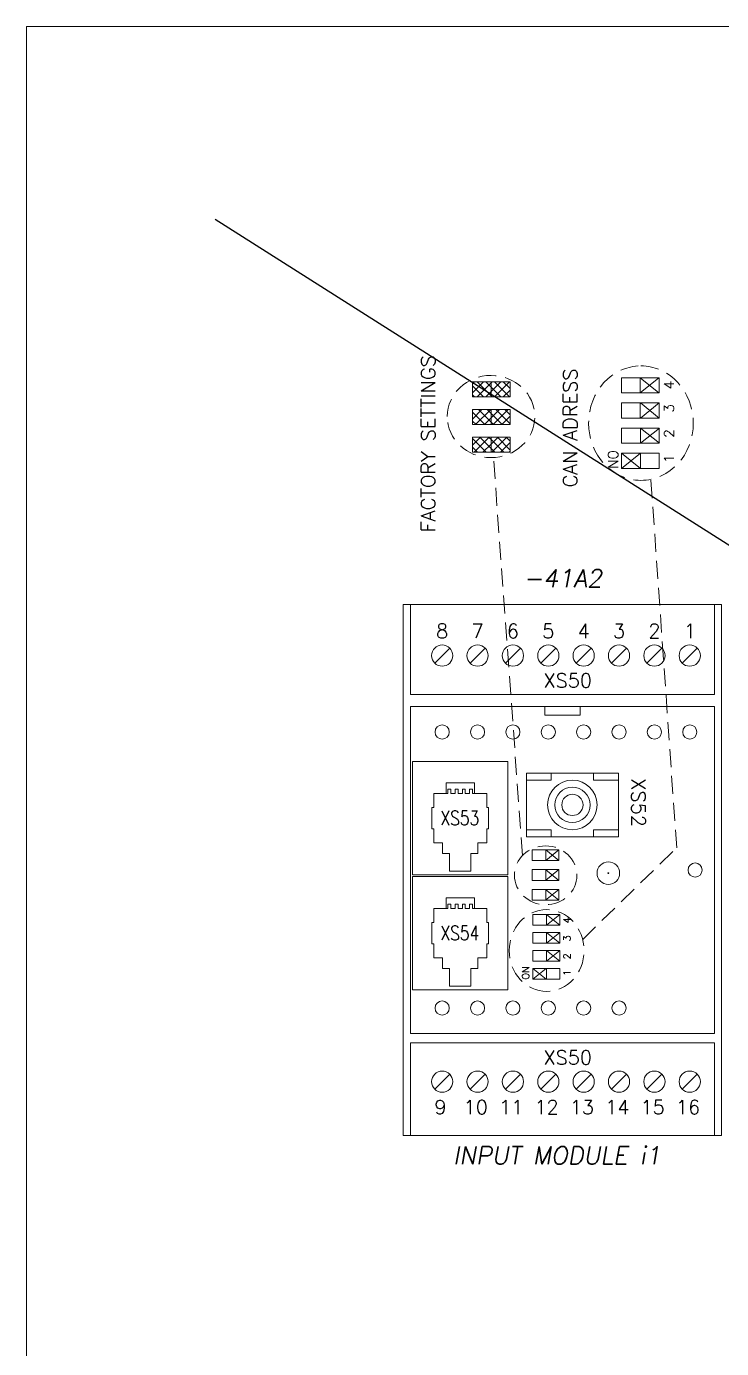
# Model space of a CAD drawing. Extents: x -2993 to 3661, y -4147 to -1441.
# Drawn here: x -2993.4 to -2895.1, y -2298 to -2111.2 of the extents above; entities that cross this region are included whole.
import ezdxf
from ezdxf.enums import TextEntityAlignment as Align

# ---------------------------------------------------------------- set-up
doc = ezdxf.new("R2010")
doc.units = 0
doc.header["$LTSCALE"] = 0.1
doc.header["$MEASUREMENT"] = 0
doc.linetypes.add('DASHED', pattern=[19.05, 12.7, -6.35])
doc.layers.get('0').update_dxf_attribs({"linetype": 'CONTINUOUS'})
doc.layers.add('DIM', color=5, linetype='CONTINUOUS')
doc.styles.get("Standard").update_dxf_attribs({"font": 'simplex.shx'})

msp = doc.modelspace()

# ---------------------------------------------------------------- linework, layer by layer
at = {"linetype": 'Continuous', "lineweight": 13}
for p, q in [((-2909.26, -2160.86), (-2903.92, -2160.86)), ((-2909.26, -2162.99), (-2909.26, -2160.86)), ((-2906.62, -2162.99), (-2906.62, -2160.86)), ((-2903.92, -2160.86), (-2903.92, -2162.99)), ((-2930.33, -2161.43), (-2924.99, -2161.43)), ((-2930.33, -2163.56), (-2930.33, -2161.43)), ((-2927.7, -2163.56), (-2927.7, -2161.43)), ((-2924.99, -2161.43), (-2924.99, -2163.56)), ((-2903.92, -2162.99), (-2909.26, -2162.99)), ((-2924.99, -2163.56), (-2930.33, -2163.56)), ((-2909.26, -2164.42), (-2903.92, -2164.42)), ((-2909.26, -2166.55), (-2909.26, -2164.42)), ((-2906.62, -2166.55), (-2906.62, -2164.42)), ((-2903.92, -2164.42), (-2903.92, -2166.55)), ((-2930.33, -2165.34), (-2924.99, -2165.34)), ((-2930.33, -2167.48), (-2930.33, -2165.34)), ((-2927.7, -2167.48), (-2927.7, -2165.34)), ((-2924.99, -2165.34), (-2924.99, -2167.48)), ((-2903.92, -2166.55), (-2909.26, -2166.55)), ((-2924.99, -2167.48), (-2930.33, -2167.48)), ((-2903.92, -2167.97), (-2909.26, -2167.97)), ((-2909.26, -2167.97), (-2909.26, -2170.11)), ((-2906.56, -2170.11), (-2906.56, -2167.97)), ((-2903.92, -2170.11), (-2903.92, -2167.97)), ((-2930.33, -2169.25), (-2924.99, -2169.25)), ((-2930.33, -2171.39), (-2930.33, -2169.25)), ((-2927.7, -2171.39), (-2927.7, -2169.25)), ((-2924.99, -2169.25), (-2924.99, -2171.39)), ((-2909.26, -2170.11), (-2903.92, -2170.11)), ((-2924.99, -2171.39), (-2930.33, -2171.39)), ((-2903.92, -2171.53), (-2909.26, -2171.53)), ((-2909.26, -2171.53), (-2909.26, -2173.66)), ((-2906.56, -2173.66), (-2906.56, -2171.53)), ((-2903.92, -2173.66), (-2903.92, -2171.53)), ((-2909.26, -2173.66), (-2903.92, -2173.66)), ((-2933.79, -2218.99), (-2933.38, -2218.99)), ((-2933.79, -2219.58), (-2933.79, -2218.99)), ((-2933.38, -2218.99), (-2933.38, -2219.58)), ((-2932.77, -2218.99), (-2932.36, -2218.99)), ((-2932.77, -2219.58), (-2932.77, -2218.99)), ((-2932.36, -2218.99), (-2932.36, -2219.58)), ((-2931.75, -2219.58), (-2931.75, -2218.99)), ((-2931.75, -2218.99), (-2931.35, -2218.99)), ((-2931.35, -2218.99), (-2931.35, -2219.58)), ((-2930.74, -2218.99), (-2930.33, -2218.99)), ((-2930.74, -2219.58), (-2930.74, -2218.99)), ((-2930.33, -2218.99), (-2930.33, -2219.58)), ((-2933.38, -2219.58), (-2932.77, -2219.58)), ((-2932.36, -2219.58), (-2931.75, -2219.58)), ((-2931.35, -2219.58), (-2930.74, -2219.58)), ((-2921.91, -2229.08), (-2921.91, -2227.56)), ((-2921.91, -2227.56), (-2918.1, -2227.56)), ((-2919.98, -2227.56), (-2919.98, -2229.08)), ((-2918.1, -2227.56), (-2918.1, -2229.08)), ((-2918.1, -2229.08), (-2921.91, -2229.08)), ((-2921.91, -2231.87), (-2921.91, -2230.35)), ((-2921.91, -2230.35), (-2918.1, -2230.35)), ((-2919.98, -2230.35), (-2919.98, -2231.87)), ((-2918.1, -2230.35), (-2918.1, -2231.87)), ((-2918.1, -2231.87), (-2921.91, -2231.87)), ((-2921.91, -2234.67), (-2921.91, -2233.14)), ((-2921.91, -2233.14), (-2918.1, -2233.14)), ((-2919.98, -2233.14), (-2919.98, -2234.67)), ((-2918.1, -2233.14), (-2918.1, -2234.67)), ((-2933.79, -2235.83), (-2933.79, -2235.24)), ((-2933.79, -2235.24), (-2933.38, -2235.24)), ((-2933.38, -2235.24), (-2933.38, -2235.83)), ((-2933.38, -2235.83), (-2932.77, -2235.83)), ((-2932.77, -2235.24), (-2932.36, -2235.24)), ((-2932.77, -2235.83), (-2932.77, -2235.24)), ((-2932.36, -2235.24), (-2932.36, -2235.83)), ((-2932.36, -2235.83), (-2931.75, -2235.83)), ((-2931.75, -2235.83), (-2931.75, -2235.24)), ((-2931.75, -2235.24), (-2931.35, -2235.24)), ((-2931.35, -2235.24), (-2931.35, -2235.83)), ((-2931.35, -2235.83), (-2930.74, -2235.83)), ((-2930.74, -2235.83), (-2930.74, -2235.24)), ((-2930.74, -2235.24), (-2930.33, -2235.24)), ((-2930.33, -2235.24), (-2930.33, -2235.83)), ((-2918.1, -2234.67), (-2921.91, -2234.67)), ((-2921.79, -2236.7), (-2921.79, -2238.22)), ((-2917.98, -2236.7), (-2921.79, -2236.7)), ((-2919.88, -2236.7), (-2919.88, -2238.22)), ((-2917.98, -2238.22), (-2917.98, -2236.7)), ((-2921.79, -2238.22), (-2917.98, -2238.22)), ((-2917.98, -2239.24), (-2921.79, -2239.24)), ((-2921.79, -2239.24), (-2921.79, -2240.76)), ((-2919.88, -2239.24), (-2919.88, -2240.76)), ((-2917.98, -2240.76), (-2917.98, -2239.24)), ((-2921.79, -2240.76), (-2917.98, -2240.76)), ((-2921.79, -2243.3), (-2921.79, -2241.78)), ((-2921.79, -2241.78), (-2917.98, -2241.78)), ((-2917.98, -2243.3), (-2921.79, -2243.3)), ((-2919.88, -2241.78), (-2919.88, -2243.3)), ((-2917.98, -2241.78), (-2917.98, -2243.3)), ((-2921.79, -2244.32), (-2917.98, -2244.32)), ((-2921.79, -2245.84), (-2921.79, -2244.32)), ((-2919.88, -2244.32), (-2919.88, -2245.84)), ((-2917.98, -2244.32), (-2917.98, -2245.84)), ((-2917.98, -2245.84), (-2921.79, -2245.84))]:
    msp.add_line(p, q, dxfattribs=at)
at = {"color": 7, "lineweight": 13}
for p, q in [((-2903.96, -2160.86), (-2906.62, -2162.99)), ((-2906.62, -2160.86), (-2903.96, -2162.99)), ((-2903.92, -2164.42), (-2906.59, -2166.55)), ((-2906.59, -2164.42), (-2903.92, -2166.55)), ((-2903.89, -2167.97), (-2906.56, -2170.11)), ((-2906.56, -2167.97), (-2903.89, -2170.11)), ((-2906.59, -2171.53), (-2909.26, -2173.66)), ((-2909.26, -2173.66), (-2909.26, -2171.53)), ((-2909.26, -2171.53), (-2906.59, -2173.66)), ((-2919.98, -2227.56), (-2918.1, -2229.08)), ((-2918.1, -2227.56), (-2919.98, -2229.08)), ((-2918.1, -2229.08), (-2918.1, -2227.56)), ((-2920.01, -2230.35), (-2918.13, -2231.87)), ((-2918.13, -2230.35), (-2920.01, -2231.87)), ((-2920.01, -2233.14), (-2918.13, -2234.67)), ((-2918.13, -2233.14), (-2920.01, -2234.67)), ((-2919.88, -2236.7), (-2918, -2238.22)), ((-2918, -2236.7), (-2919.88, -2238.22)), ((-2919.88, -2239.24), (-2918, -2240.76)), ((-2918, -2239.24), (-2919.88, -2240.76)), ((-2919.88, -2241.78), (-2918, -2243.3)), ((-2918, -2241.78), (-2919.88, -2243.3)), ((-2921.79, -2244.32), (-2919.91, -2245.84)), ((-2919.91, -2244.32), (-2921.79, -2245.84))]:
    msp.add_line(p, q, dxfattribs=at)
at = {"lineweight": 13}
for p, q in [((-2930.33, -2161.74), (-2930.02, -2161.43)), ((-2930.33, -2162.97), (-2928.79, -2161.43)), ((-2928.78, -2163.56), (-2930.33, -2162.02)), ((-2927.7, -2163.42), (-2929.68, -2161.43)), ((-2929.68, -2163.56), (-2927.7, -2161.58)), ((-2928.45, -2163.56), (-2927.7, -2162.82)), ((-2927.7, -2162.18), (-2928.44, -2161.43)), ((-2927.7, -2161.58), (-2927.55, -2161.43)), ((-2927.7, -2162.82), (-2926.31, -2161.43)), ((-2926.31, -2163.56), (-2927.7, -2162.18)), ((-2927.21, -2163.56), (-2925.07, -2161.43)), ((-2925.07, -2163.56), (-2927.21, -2161.43)), ((-2924.99, -2162.4), (-2925.97, -2161.43)), ((-2925.97, -2163.56), (-2924.99, -2162.59)), ((-2930.02, -2163.56), (-2930.33, -2163.26)), ((-2927.55, -2163.56), (-2927.7, -2163.42)), ((-2930.33, -2165.45), (-2930.22, -2165.34)), ((-2930.33, -2166.69), (-2928.99, -2165.34)), ((-2928.59, -2167.48), (-2930.33, -2165.73)), ((-2929.88, -2167.48), (-2927.75, -2165.34)), ((-2927.7, -2167.13), (-2929.48, -2165.34)), ((-2928.64, -2167.48), (-2927.7, -2166.53)), ((-2927.7, -2165.89), (-2928.24, -2165.34)), ((-2927.7, -2166.53), (-2926.51, -2165.34)), ((-2926.11, -2167.48), (-2927.7, -2165.89)), ((-2927.41, -2167.48), (-2925.27, -2165.34)), ((-2924.99, -2167.35), (-2927.01, -2165.34)), ((-2926.17, -2167.48), (-2924.99, -2166.3)), ((-2924.99, -2166.12), (-2925.77, -2165.34)), ((-2929.82, -2167.48), (-2930.33, -2166.97)), ((-2927.35, -2167.48), (-2927.7, -2167.13)), ((-2930.33, -2170.4), (-2929.19, -2169.25)), ((-2928.39, -2171.39), (-2930.33, -2169.44)), ((-2930.08, -2171.39), (-2927.95, -2169.25)), ((-2927.7, -2170.84), (-2929.28, -2169.25)), ((-2928.84, -2171.39), (-2927.7, -2170.24)), ((-2927.7, -2169.6), (-2928.04, -2169.25)), ((-2927.7, -2170.24), (-2926.71, -2169.25)), ((-2925.91, -2171.39), (-2927.7, -2169.6)), ((-2927.61, -2171.39), (-2925.47, -2169.25)), ((-2924.99, -2171.07), (-2926.81, -2169.25)), ((-2926.37, -2171.39), (-2924.99, -2170.01)), ((-2924.99, -2169.83), (-2925.57, -2169.25)), ((-2929.62, -2171.39), (-2930.33, -2170.68)), ((-2927.15, -2171.39), (-2927.7, -2170.84)), ((-2925.13, -2171.39), (-2924.99, -2171.25)), ((-2895.11, -2192.91), (-2940.11, -2192.91)), ((-2895.11, -2192.91), (-2940.11, -2192.91)), ((-2940.11, -2192.91), (-2940.11, -2267.91)), ((-2940.11, -2192.91), (-2940.11, -2267.91)), ((-2940.11, -2192.91), (-2940.11, -2267.91)), ((-2940.11, -2192.91), (-2940.11, -2267.91)), ((-2940.11, -2192.91), (-2940.11, -2267.91)), ((-2940.11, -2192.91), (-2940.11, -2267.91)), ((-2940.11, -2192.91), (-2940.11, -2267.91)), ((-2939.11, -2205.61), (-2939.11, -2192.91)), ((-2896.11, -2205.61), (-2896.11, -2192.91)), ((-2895.11, -2192.91), (-2895.11, -2267.91)), ((-2933.55, -2199.05), (-2935.67, -2201.17)), ((-2928.55, -2199.05), (-2930.67, -2201.17)), ((-2923.55, -2199.05), (-2925.67, -2201.17)), ((-2918.55, -2199.05), (-2920.67, -2201.17)), ((-2913.55, -2199.05), (-2915.67, -2201.17)), ((-2908.55, -2199.05), (-2910.67, -2201.17)), ((-2903.55, -2199.05), (-2905.67, -2201.17)), ((-2898.55, -2199.05), (-2900.67, -2201.17)), ((-2940.11, -2205.16), (-2940.11, -2255.66)), ((-2896.11, -2205.61), (-2939.11, -2205.61)), ((-2896.11, -2207.31), (-2939.11, -2207.31)), ((-2939.11, -2253.51), (-2939.11, -2207.31)), ((-2920.11, -2207.31), (-2920.11, -2208.51)), ((-2915.11, -2207.31), (-2915.11, -2208.51)), ((-2896.11, -2253.51), (-2896.11, -2207.31)), ((-2940.11, -2208.51), (-2940.11, -2252.31)), ((-2915.11, -2208.51), (-2920.11, -2208.51)), ((-2938.81, -2215.08), (-2925.31, -2215.08)), ((-2938.81, -2215.08), (-2938.81, -2231.08)), ((-2925.31, -2215.08), (-2925.31, -2231.08)), ((-2909.7, -2216.71), (-2922.7, -2216.71)), ((-2922.7, -2216.71), (-2922.7, -2225.71)), ((-2919.2, -2217.71), (-2919.2, -2216.71)), ((-2913.2, -2217.71), (-2913.2, -2216.71)), ((-2909.7, -2216.71), (-2909.7, -2225.71)), ((-2934.06, -2218.08), (-2930.06, -2218.08)), ((-2934.06, -2218.08), (-2934.06, -2219.58)), ((-2930.06, -2218.08), (-2930.06, -2219.58)), ((-2919.2, -2217.71), (-2922.7, -2217.71)), ((-2909.7, -2217.71), (-2913.2, -2217.71)), ((-2935.81, -2219.58), (-2934.06, -2219.58)), ((-2935.81, -2219.58), (-2935.81, -2221.58)), ((-2933.79, -2219.58), (-2934.06, -2219.58)), ((-2930.33, -2219.58), (-2930.06, -2219.58)), ((-2930.06, -2219.58), (-2928.31, -2219.58)), ((-2928.31, -2219.58), (-2928.31, -2221.58)), ((-2936.06, -2221.58), (-2935.81, -2221.58)), ((-2936.06, -2221.58), (-2936.06, -2224.58)), ((-2928.31, -2221.58), (-2928.06, -2221.58)), ((-2928.06, -2221.58), (-2928.06, -2224.58)), ((-2936.06, -2224.58), (-2935.81, -2224.58)), ((-2935.81, -2224.58), (-2935.81, -2226.58)), ((-2928.31, -2224.58), (-2928.06, -2224.58)), ((-2928.31, -2224.58), (-2928.31, -2226.58)), ((-2919.2, -2224.71), (-2922.7, -2224.71)), ((-2919.2, -2225.71), (-2919.2, -2224.71)), ((-2909.7, -2224.71), (-2913.2, -2224.71)), ((-2913.2, -2225.71), (-2913.2, -2224.71)), ((-2935.81, -2226.58), (-2934.56, -2226.58)), ((-2934.56, -2226.58), (-2934.56, -2228.08)), ((-2929.56, -2226.58), (-2929.56, -2228.08)), ((-2929.56, -2226.58), (-2928.31, -2226.58)), ((-2909.7, -2225.71), (-2922.7, -2225.71)), ((-2934.56, -2228.08), (-2933.56, -2228.08)), ((-2933.56, -2228.08), (-2933.56, -2230.58)), ((-2930.56, -2228.08), (-2930.56, -2230.58)), ((-2930.56, -2228.08), (-2929.56, -2228.08)), ((-2938.81, -2231.08), (-2925.31, -2231.08)), ((-2938.81, -2231.33), (-2938.81, -2247.33)), ((-2938.81, -2231.33), (-2925.31, -2231.33)), ((-2933.56, -2230.58), (-2930.56, -2230.58)), ((-2925.31, -2231.33), (-2925.31, -2247.33)), ((-2935.81, -2235.83), (-2935.81, -2237.83)), ((-2935.81, -2235.83), (-2934.06, -2235.83)), ((-2934.06, -2234.33), (-2930.06, -2234.33)), ((-2934.06, -2234.33), (-2934.06, -2235.83)), ((-2933.79, -2235.83), (-2934.06, -2235.83)), ((-2930.33, -2235.83), (-2930.06, -2235.83)), ((-2930.06, -2234.33), (-2930.06, -2235.83)), ((-2930.06, -2235.83), (-2928.31, -2235.83)), ((-2928.31, -2235.83), (-2928.31, -2237.83)), ((-2936.06, -2237.83), (-2936.06, -2240.83)), ((-2936.06, -2237.83), (-2935.81, -2237.83)), ((-2928.31, -2237.83), (-2928.06, -2237.83)), ((-2928.06, -2237.83), (-2928.06, -2240.83)), ((-2936.06, -2240.83), (-2935.81, -2240.83)), ((-2935.81, -2240.83), (-2935.81, -2242.83)), ((-2928.31, -2240.83), (-2928.31, -2242.83)), ((-2928.31, -2240.83), (-2928.06, -2240.83)), ((-2935.81, -2242.83), (-2934.56, -2242.83)), ((-2934.56, -2242.83), (-2934.56, -2244.33)), ((-2929.56, -2242.83), (-2929.56, -2244.33)), ((-2929.56, -2242.83), (-2928.31, -2242.83)), ((-2934.56, -2244.33), (-2933.56, -2244.33)), ((-2933.56, -2244.33), (-2933.56, -2246.83)), ((-2930.56, -2244.33), (-2930.56, -2246.83)), ((-2930.56, -2244.33), (-2929.56, -2244.33)), ((-2933.56, -2246.83), (-2930.56, -2246.83)), ((-2938.81, -2247.33), (-2925.31, -2247.33)), ((-2896.11, -2253.51), (-2939.11, -2253.51)), ((-2896.11, -2254.81), (-2939.11, -2254.81)), ((-2939.11, -2254.81), (-2939.11, -2267.91)), ((-2896.11, -2254.81), (-2896.11, -2267.91)), ((-2933.55, -2259.25), (-2935.67, -2261.37)), ((-2928.55, -2259.25), (-2930.67, -2261.37)), ((-2923.55, -2259.25), (-2925.67, -2261.37)), ((-2918.55, -2259.25), (-2920.67, -2261.37)), ((-2913.55, -2259.25), (-2915.67, -2261.37)), ((-2908.55, -2259.25), (-2910.67, -2261.37)), ((-2903.55, -2259.25), (-2905.67, -2261.37)), ((-2898.55, -2259.25), (-2900.67, -2261.37)), ((-2895.11, -2267.91), (-2940.11, -2267.91)), ((-2895.11, -2267.91), (-2896.11, -2267.91))]:
    msp.add_line(p, q, dxfattribs=at)
at = {"linetype": 'DASHED', "lineweight": 13, "ltscale": 2}
for p, q in [((-2923.25, -2228.36), (-2927.36, -2172.14)), ((-2901.46, -2227.26), (-2905.1, -2175.21)), ((-2914.75, -2240.22), (-2901.46, -2227.26))]:
    msp.add_line(p, q, dxfattribs=at)
at = {"lineweight": 13}
for centre, radius in [((-2934.61, -2200.11), 1.5), ((-2929.61, -2200.11), 1.5), ((-2924.61, -2200.11), 1.5), ((-2919.61, -2200.11), 1.5), ((-2914.61, -2200.11), 1.5), ((-2909.61, -2200.11), 1.5), ((-2904.61, -2200.11), 1.5), ((-2899.61, -2200.11), 1.5), ((-2934.61, -2210.91), 1), ((-2929.61, -2210.91), 1), ((-2924.61, -2210.91), 1), ((-2919.61, -2210.91), 1), ((-2914.61, -2210.91), 1), ((-2909.61, -2210.91), 1), ((-2904.61, -2210.91), 1), ((-2899.61, -2210.91), 1), ((-2916.2, -2221.21), 2.5), ((-2911.12, -2230.86), 1.6), ((-2898.85, -2230.41), 1), ((-2934.61, -2249.91), 1), ((-2929.61, -2249.91), 1), ((-2924.61, -2249.91), 1), ((-2919.61, -2249.91), 1), ((-2914.61, -2249.91), 1), ((-2909.61, -2249.91), 1), ((-2934.61, -2260.31), 1.5), ((-2929.61, -2260.31), 1.5), ((-2924.61, -2260.31), 1.5), ((-2919.61, -2260.31), 1.5), ((-2914.61, -2260.31), 1.5), ((-2909.61, -2260.31), 1.5), ((-2904.61, -2260.31), 1.5), ((-2899.61, -2260.31), 1.5)]:
    msp.add_circle(centre, radius, dxfattribs=at)
at = {"linetype": 'Continuous', "lineweight": 13}
for radius in [3.5, 1.5]:
    msp.add_circle((-2916.2, -2221.21), radius, dxfattribs=at)
at = {"lineweight": 13}
for start, end in [(0, 180), (180, 0)]:
    msp.add_arc((-2911.12, -2230.86), 0.05, start, end, dxfattribs=at)
at = {"linetype": 'DASHED', "lineweight": 13, "ltscale": 2}
for centre, major_axis, ratio in [((-2906.51, -2167.27), (0, 8.09), 0.914373), ((-2927.7, -2166.34), (-6.19, 0.01), 0.938062), ((-2919.98, -2231.16), (4.42, -0.01), 0.938062), ((-2919.84, -2241.79), (0, -5.78), 0.914373)]:
    msp.add_ellipse(centre, major_axis=major_axis, ratio=ratio, dxfattribs=at)
at = {"layer": 'DIM'}
msp.add_line((-2966.72, -2138.44), (-2479.45, -2447.38), dxfattribs=at)
at = {"layer": 'DIM', "lineweight": 13}
msp.add_lwpolyline([(-2403.94, -2503.04), (-2993.38, -2503.04), (-2993.38, -2111.22), (-2403.94, -2111.22)], close=True, dxfattribs=at)

# ---------------------------------------------------------------- texts
at = {"lineweight": 13, "text_generation_flag": 6}
for s, p in [('FACTORY SETTINGS', (-2935.59, -2182.68)), ('CAN ADRESS', (-2915.51, -2176.35))]:
    msp.add_text(s, height=2, rotation=270, dxfattribs=at).set_placement(p)
at = {"linetype": 'Continuous', "lineweight": 13, "text_generation_flag": 6}
for s, p in [('4', (-2901.84, -2162.49)), ('3', (-2901.84, -2165.78)), ('2', (-2901.84, -2169.34)), ('1', (-2901.84, -2172.89))]:
    msp.add_text(s, height=1.4, rotation=270, dxfattribs=at).set_placement(p)
at = {"linetype": 'Continuous', "lineweight": 13}
for s, height, rotation, p in [('ON', 1.4, 270, (-2911.15, -2171.09)), ('4', 1, 90, (-2916.45, -2237.95)), ('3', 1, 90, (-2916.45, -2240.49)), ('2', 1, 90, (-2916.45, -2243.03)), ('ON', 1, 90, (-2922.31, -2245.89)), ('1', 1, 90, (-2916.45, -2245.37))]:
    msp.add_text(s, height=height, rotation=rotation, dxfattribs=at).set_placement(p)
at = {"lineweight": 13, "oblique": 10, "text_generation_flag": 6}
for s, p in [('-41A2', (-2917.56, -2190.44)), ('INPUT MODULE i1', (-2918.36, -2271.99))]:
    msp.add_text(s, height=2.5, rotation=180, dxfattribs=at).set_placement(p, align=Align.CENTER)
at = {"lineweight": 13, "text_generation_flag": 6}
for s, p in [('8', (-2934.61, -2197.64)), ('7', (-2929.61, -2197.64)), ('6', (-2924.61, -2197.64)), ('5', (-2919.61, -2197.64)), ('4', (-2914.61, -2197.64)), ('3', (-2909.61, -2197.64)), ('2', (-2904.61, -2197.64)), ('1', (-2899.61, -2197.64)), ('XS50', (-2916.86, -2204.64)), ('XS50', (-2916.86, -2257.89)), ('9', (-2934.86, -2264.91)), ('10', (-2929.86, -2264.91)), ('11', (-2924.86, -2264.91)), ('12', (-2919.86, -2264.91)), ('13', (-2914.86, -2264.91)), ('14', (-2909.86, -2264.91)), ('15', (-2904.86, -2264.91)), ('16', (-2899.86, -2264.91))]:
    msp.add_text(s, height=2, rotation=180, dxfattribs=at).set_placement(p, align=Align.CENTER)
at = {"lineweight": 13}
msp.add_text('XS52', height=2, rotation=270, dxfattribs=at).set_placement((-2906.86, -2220.9), align=Align.MIDDLE_CENTER)
at = {"lineweight": 13, "text_generation_flag": 6, "width": 0.8}
for s, p in [('XS53', (-2932.11, -2223.06)), ('XS54', (-2932.11, -2239.31))]:
    msp.add_text(s, height=2, rotation=180, dxfattribs=at).set_placement(p, align=Align.MIDDLE_CENTER)

doc.saveas('drawing.dxf')
